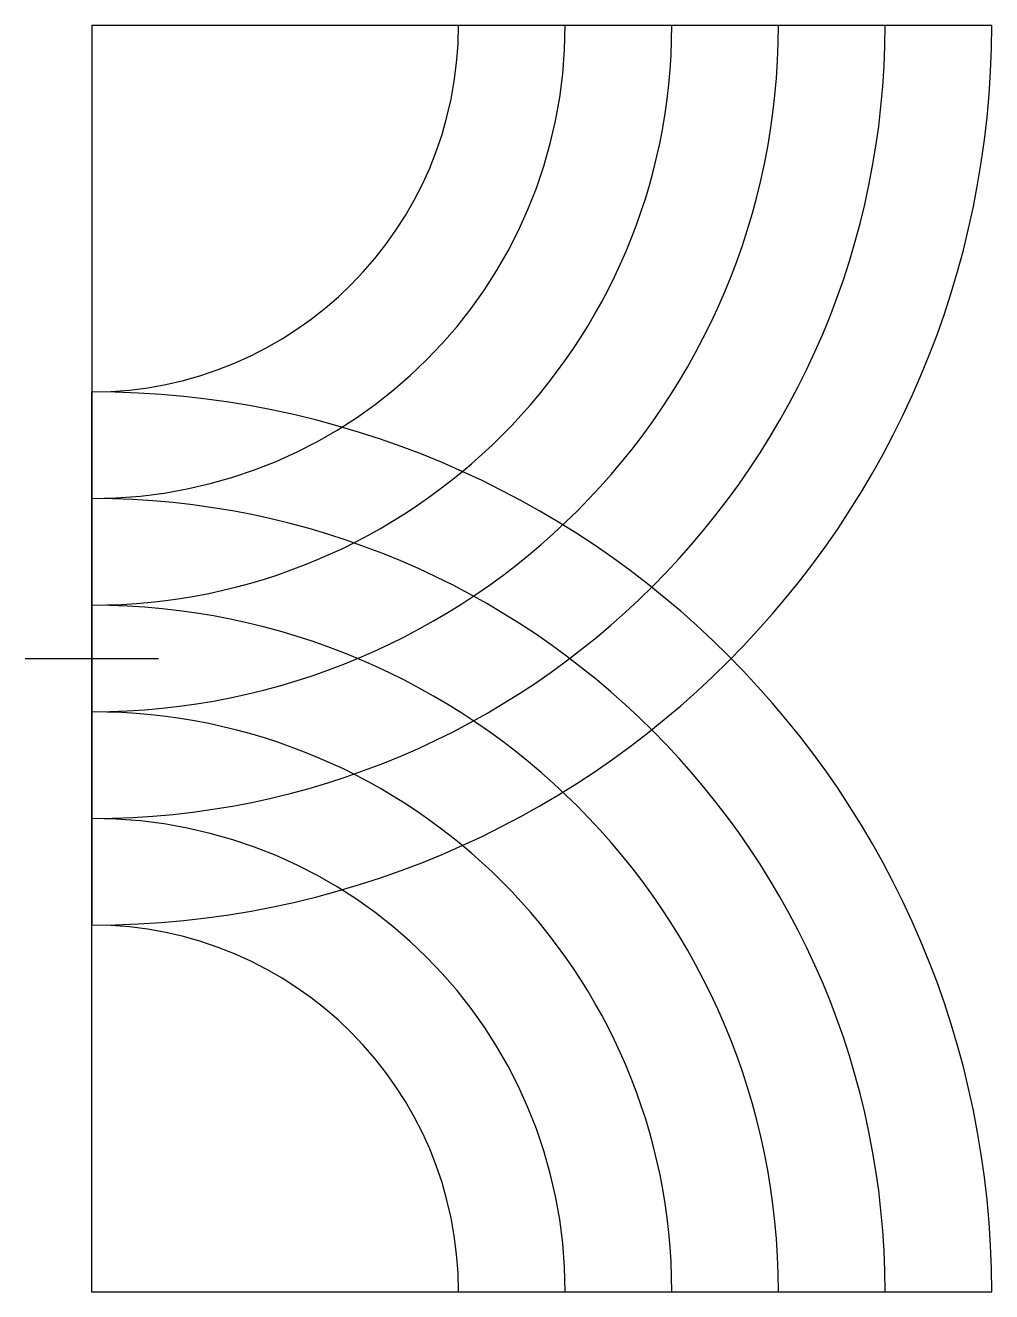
# Model space of a CAD drawing. Header units: millimetres. Extents: x -10 to 135, y 0 to 190.
import ezdxf

# ---------------------------------------------------------------- set-up
doc = ezdxf.new("R2010")
doc.units = ezdxf.units.MM
doc.layers.get('0').update_dxf_attribs({"linetype": 'CONTINUOUS'})

msp = doc.modelspace()

# ---------------------------------------------------------------- linework, layer by layer
for p, q in [((0, 190), (135, 190)), ((0, 190), (0, 55)), ((0, 0), (0, 135)), ((0, 87), (0, 103)), ((-10, 95), (10, 95)), ((0, 0), (135, 0))]:
    msp.add_line(p, q)
for centre, radius, start, end in [((0, 190), 55, -90, 0), ((0, 190), 71, -90, 0), ((0, 190), 87, -90, 0), ((0, 190), 103, -90, 0), ((0, 190), 119, -90, 0), ((0, 190), 135, -90, 0), ((0, 0), 135, 0, 90), ((0, 0), 119, 0, 90), ((0, 0), 103, 0, 90), ((0, 0), 87, 0, 90), ((0, 0), 71, 0, 90), ((0, 0), 55, 0, 90)]:
    msp.add_arc(centre, radius, start, end)
for p in [(0, 95), (0, 0)]:
    msp.add_point(p)

doc.saveas('drawing.dxf')
